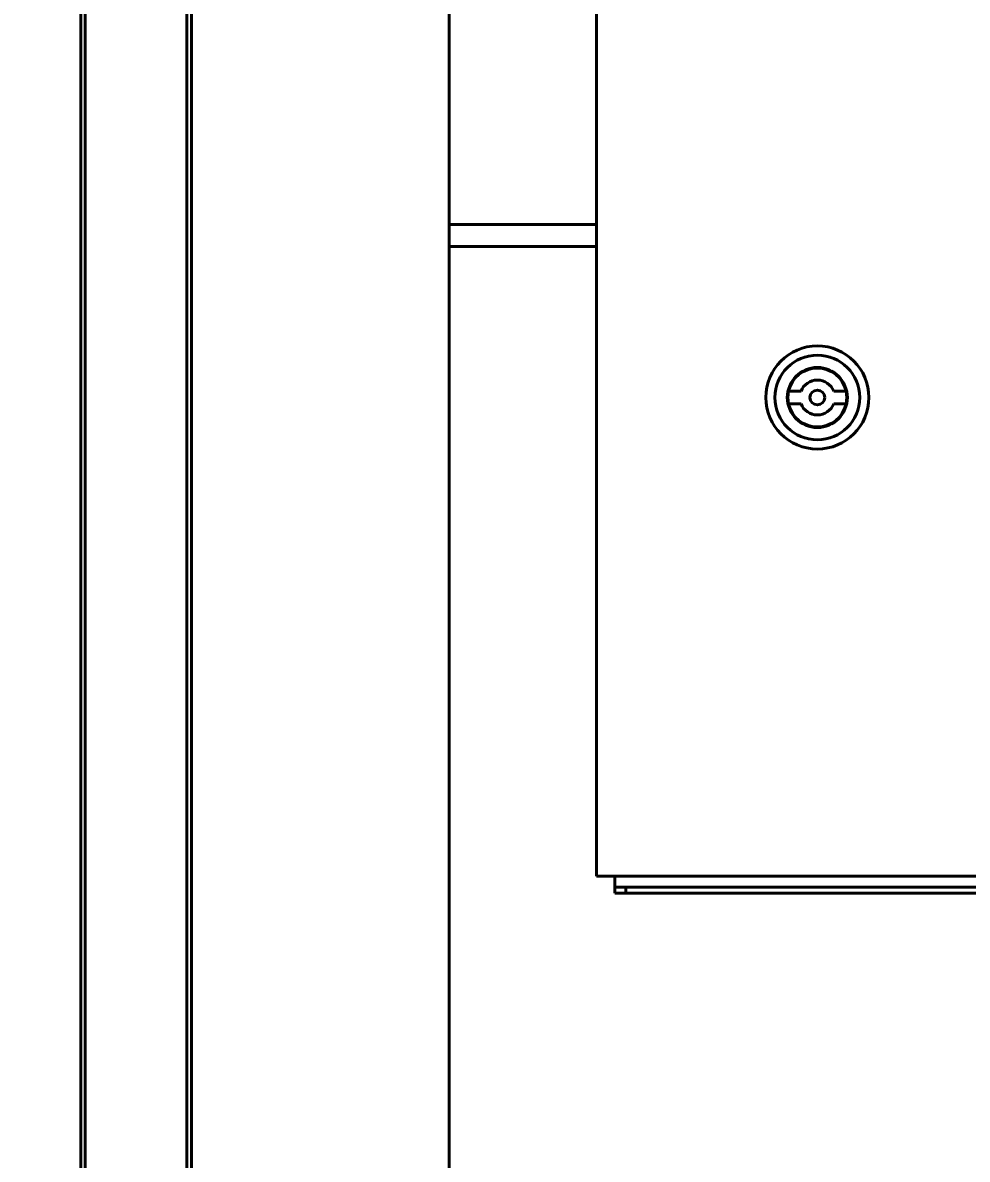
# Model space of a CAD drawing. Header units: millimetres. Extents: x 0 to 4205, y 0 to 2970.
# Drawn here: x 1498.4 to 1754.9, y 684.9 to 993.6 of the extents above; entities that cross this region are included whole.
import ezdxf

# ---------------------------------------------------------------- set-up
doc = ezdxf.new("R2010")
doc.units = ezdxf.units.MM
doc.header["$LTSCALE"] = 5
doc.layers.add('가시적인 것(ISO)', color=3, linetype='Continuous', lineweight=40)
doc.layers.add('치수(ISO)', color=2, linetype='Continuous', lineweight=25)
doc.styles.add('치수 텍스트_PSTEK_POSCO', font='isocp.shx')
doc.dimstyles.new('치수_PSTEK_POSCO', dxfattribs={"dimscale": 5, "dimtxt": 3, "dimasz": 2, "dimexe": 2, "dimexo": 2.5, "dimgap": 1, "dimtad": 1, "dimrnd": 1e-08, "dimdsep": 46, "dimtxsty": '치수 텍스트_PSTEK_POSCO', "dimcen": 0.09, "dimdle": 10, "dimclrd": 7, "dimclre": 7, "dimclrt": 2, "dimadec": 1, "dimazin": 2, "dimtfac": 1, "dimtmove": 0, "dimatfit": 3, "dimfxl": 0, "dimtolj": 1, "dimlwd": -1, "dimlwe": -1, "dimarcsym": 0})

# ---------------------------------------------------------------- blocks, each defined once
blk = doc.blocks.new('*D31')
at = {"layer": 'Defpoints', "color": 0}
for p in [(1501.7, 1531.02), (1189.69, 357.82), (1354.2, 357.82)]:
    blk.add_point(p, dxfattribs=at)
at = {"layer": '치수(ISO)', "color": 7}
for p, q in [((1489.2, 1531.02), (1179.69, 1531.02)), ((1189.69, 1521.02), (1189.69, 367.82)), ((1341.7, 357.82), (1179.69, 357.82))]:
    blk.add_line(p, q, dxfattribs=at)
for points in [[(1188.02, 1521.02), (1191.35, 1521.02), (1189.69, 1531.02)], [(1188.02, 367.82), (1191.35, 367.82), (1189.69, 357.82)]]:
    blk.add_solid(points, dxfattribs=at)
at = {"layer": '치수(ISO)', "color": 2, "insert": (1177.19, 920.72), "char_height": 15, "attachment_point": 4, "rotation": 90, "style": '치수 텍스트_PSTEK_POSCO'}
blk.add_mtext('\\A1;1173.2', dxfattribs=at)
blk = doc.blocks.new('*D61')
at = {"layer": 'Defpoints', "color": 0}
for p in [(1501.7, 1791.02), (1137.12, 357.82), (1354.2, 357.82)]:
    blk.add_point(p, dxfattribs=at)
at = {"layer": '치수(ISO)', "color": 7}
for p, q in [((1489.2, 1791.02), (1127.12, 1791.02)), ((1137.12, 1781.02), (1137.12, 367.82)), ((1341.7, 357.82), (1127.12, 357.82))]:
    blk.add_line(p, q, dxfattribs=at)
for points in [[(1135.45, 1781.02), (1138.78, 1781.02), (1137.12, 1791.02)], [(1135.45, 367.82), (1138.78, 367.82), (1137.12, 357.82)]]:
    blk.add_solid(points, dxfattribs=at)
at = {"layer": '치수(ISO)', "color": 2, "insert": (1124.62, 1048.47), "char_height": 15, "attachment_point": 4, "rotation": 90, "style": '치수 텍스트_PSTEK_POSCO'}
blk.add_mtext('\\A1;1433.2', dxfattribs=at)

msp = doc.modelspace()

# ---------------------------------------------------------------- linework, layer by layer
at = {"layer": '가시적인 것(ISO)'}
for p, q in [((1654.2036, 761.8175), (1654.2036, 1401.8175)), ((1614.2036, 513.5004), (1614.2036, 1232.1345)), ((1514.2036, 518.8175), (1514.2036, 1226.8175)), ((1515.3954, 518.8175), (1515.3954, 1226.8175)), ((1543.0119, 1226.8175), (1543.0119, 518.8175)), ((1544.2036, 1226.8175), (1544.2036, 518.8175)), ((1614.2036, 938.8175), (1654.2036, 938.8175)), ((1614.2036, 932.8175), (1654.2036, 932.8175)), ((1706.3863, 893.5175), (1709.7682, 893.5175)), ((1722.0209, 893.5175), (1718.639, 893.5175)), ((1706.3863, 890.1175), (1709.7682, 890.1175)), ((1722.0209, 890.1175), (1718.639, 890.1175)), ((2054.2036, 761.8175), (1654.2036, 761.8175)), ((1659.2036, 758.8175), (1659.2036, 761.8175)), ((1659.2036, 758.8175), (2049.2036, 758.8175)), ((1659.2036, 758.8175), (1659.2036, 757.2175)), ((1659.2036, 757.2175), (1662.2036, 757.2175)), ((1662.2036, 757.2175), (1662.2036, 758.8175)), ((2046.2036, 758.8175), (1662.2036, 758.8175)), ((1662.2036, 757.2175), (2046.2036, 757.2175))]:
    msp.add_line(p, q, dxfattribs=at)
for radius in [14, 11.5, 8.15, 2]:
    msp.add_circle((1714.2036, 891.8175), radius, dxfattribs=at)
for radius, start, end in [(8, 12.268899, 167.731101), (4.75, 20.970961, 159.029039), (8, 167.731101, 192.268899), (8, 347.731101, 12.268899), (8, 192.268899, 347.731101), (4.75, 200.970961, 339.029039)]:
    msp.add_arc((1714.2036, 891.8175), radius, start, end, dxfattribs=at)

# ---------------------------------------------------------------- dimensions: what is measured, and where the dimension line sits
at = {"layer": '치수(ISO)', "color": 7}
for base, p1, angle, picture, middle in [((1137.1181, 357.8175), (1501.7036, 1791.0175), 270, '*D61', (1137.1181, 1074.4175)), ((1189.6879, 357.8175), (1501.7036, 1531.0175), 90, '*D31', (1189.6879, 944.4175))]:
    dim = msp.add_linear_dim(base=base, p1=p1, p2=(1354.2036, 357.8175), angle=angle, dimstyle='치수_PSTEK_POSCO', override={"dimdec": 2, "dimtp": 0, "dimtm": 0, "dimtdec": 2, "dimtofl": 0, "dimatfit": 1}, dxfattribs=at)
    dim.commit()
    dim.dimension.update_dxf_attribs({"geometry": picture, "text_midpoint": middle, "dimtype": 160})

doc.saveas('drawing.dxf')
